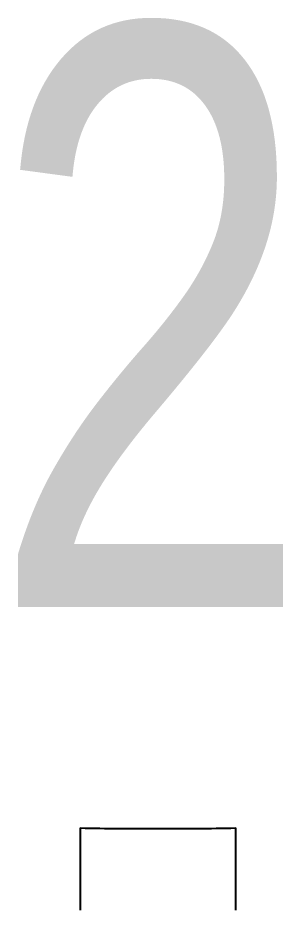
# Model space of a CAD drawing. Header units: inches. Extents: x -3.1 to 15.4, y 3.5 to 10.5.
# Drawn here: x 11.055 to 11.284, y 9.73 to 10.498 of the extents above; entities that cross this region are included whole.
import ezdxf

# ---------------------------------------------------------------- set-up
doc = ezdxf.new("R2010")
doc.units = ezdxf.units.IN
doc.header["$MEASUREMENT"] = 0
doc.layers.get('0').update_dxf_attribs({"linetype": 'CONTINUOUS'})
doc.layers.add('FORMAT', color=7, linetype='CONTINUOUS')
doc.styles.get("Standard").update_dxf_attribs({"font": 'txt', "width": 0.75})

msp = doc.modelspace()

# ---------------------------------------------------------------- linework, layer by layer
at = {"color": 7, "linetype": 'Continuous'}
for p, q in [((11.10904, 9.80052), (11.10904, 9.72958)), ((11.24289, 9.72958), (11.24289, 9.80052))]:
    msp.add_line(p, q, dxfattribs=at)
for centre, start, end in [((11.15923, 11.7177), 268.50021, 270.49983), ((11.1927, 11.7177), 269.50017, 271.49979)]:
    msp.add_arc(centre, 1.91791, start, end, dxfattribs=at)

# ---------------------------------------------------------------- texts
at = {"layer": 'FORMAT', "insert": (11.16953, 10.49087), "char_height": 0.5, "width": 100, "attachment_point": 2}
msp.add_mtext('2', dxfattribs=at)

doc.saveas('drawing.dxf')
